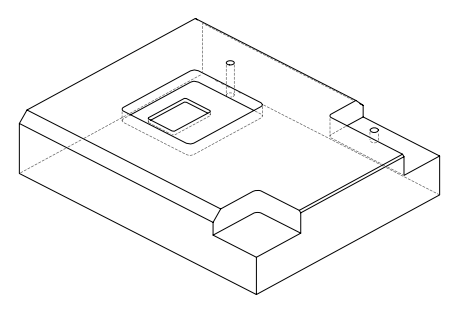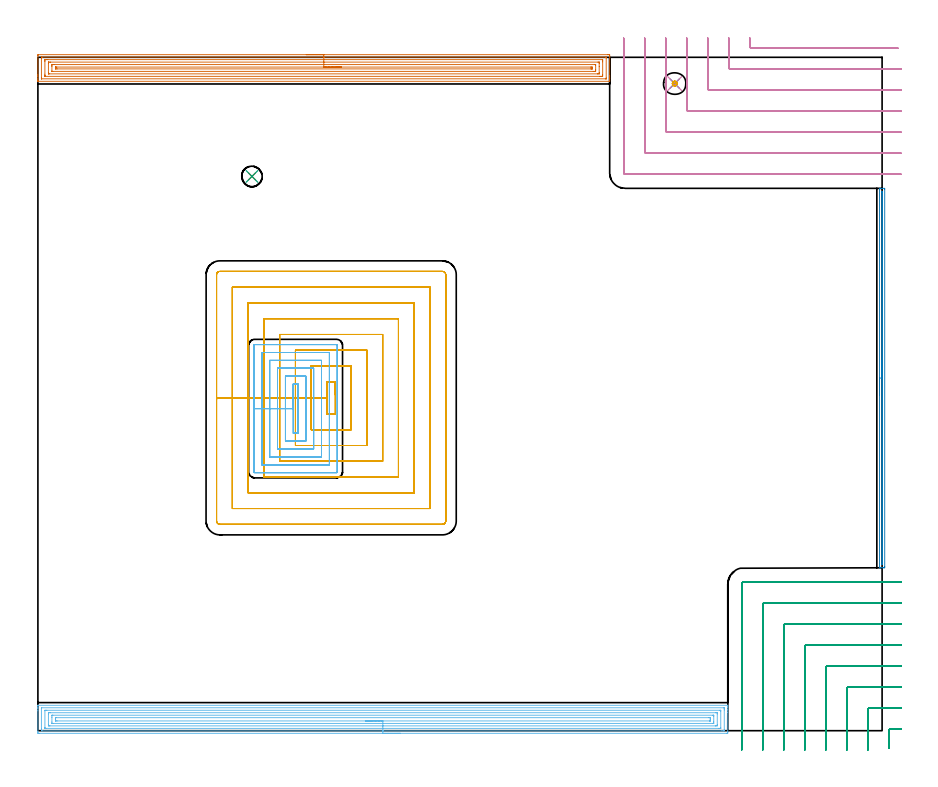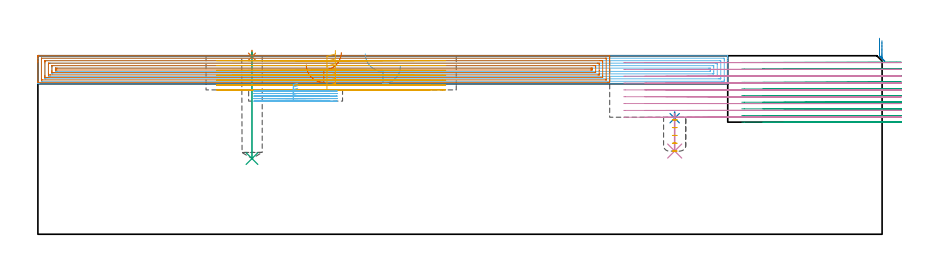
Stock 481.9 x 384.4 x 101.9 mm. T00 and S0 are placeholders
(PLAN: 12 operations, 6 tool changes, 125 min)
(1 SPOT_DRILL | STEP1POCKET | NXT0321_9005460120000 | 0.03 min | 1 mm3)
(2 SPOT_DRILL_1 | STEP1POCKET_1 | NXT0321_9005460120000 | 0.04 min | 3857 mm3)
(3 DRILL_BLIND_HOLE_INTO_CENTER | STEP1POCKET | UGT0301_227 | 0.24 min | 6024 mm3)
(4 DRILL_BLIND_HOLE_INTO_CENTER_1 | STEP1POCKET_1 | UGT0301_227 | 0.09 min | 1899 mm3)
(5 MILL_ROUGH_BLIND_HOLE_CONTOUR | STEP1POCKET_1 | UGT0201_089 | Spiral | 0.27 min | 816 mm3)
(6 AREA_MILL | FG_CHAMFER_SURFACE | UGT0205_001 | 19.19 min | 51351 mm3)
(7 AREA_MILL_1 | FG_CHAMFER_SURFACE_1 | UGT0205_001 | 15.9 min | 38542 mm3)
(8 AREA_MILL_2 | FG_CHAMFER_SURFACE_2 | UGT0205_001 | 3.6 min | 990 mm3)
(9 MILL_CORNER_NOTCH_RECTANGULAR | CORNER_NOTCH_RECTANGULAR | NXT0201_012 | Follow Part, ap 4, ae 75% | 18.47 min | 308905 mm3)
(10 MILL_CORNER_NOTCH_RECTANGULAR_1 | CORNER_NOTCH_RECTANGULAR_1 | NXT0201_012 | Follow Part, ap 4, ae 75% | 22.57 min | 402646 mm3)
(11 MILL_RECTANGULAR_POCKET | POCKET_RECTANGULAR_STRAIGHT | NXT0201_011 | Follow Part, ap 3, ae 75% | 34.94 min | 434546 mm3)
(12 MILL_RECTANGULAR_POCKET_1 | POCKET_RECTANGULAR_STRAIGHT_1 | UGT0201_014 | Follow Part, ap 1.5, ae 75% | 9.67 min | 27094 mm3)
(TOOL NXT0321_9005460120000 | NC Spot Drill, 142deg, 12mm, Carbide, Uncoated | D12 PA142 FL30 Z2)
(TOOL UGT0301_227 | Twist Drill 11.7 mm | D11.7 PA118 FL90 Z2)
(TOOL UGT0201_089 | End mill 10 mm | D10 R3 FL22 Z4)
(TOOL UGT0205_001 | Chamfer Mill 20 x 3 x 45 deg. | D20 FL50 Z2)
(TOOL NXT0201_012 | ENDMILL 16mm [2P460-1600-NA 1630] | D16 FL38 Z6)
(TOOL NXT0201_011 | ENDMILL 12mm [2P460-1200-NA 1630] | D12 FL38 Z6)
(TOOL UGT0201_014 | End mill 6 mm | D6 FL24 Z4)
(OP 1 SPOT_DRILL)
G17 G21 G94 G90
T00 M6
G54
G17 G0 G90 X122.2 Y316.4 S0 M3
G43 Z111.9 H0
G94 G81 G98 Z101.388 F250. R104.9
G80
M5
M2
(OP 2 SPOT_DRILL_1)
G17 G21 G94 G90
T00 M6
G54
G17 G0 G90 X363.5 Y369.4 S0 M3
G43 Z111.9 H0
G94 G81 G98 Z66.253 F250. R69.8
G80
M5
M2
(OP 3 DRILL_BLIND_HOLE_INTO_CENTER)
G17 G21 G94 G90
T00 M6
G54
G17 G0 G90 X122.2 Y316.4 S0 M3
G43 Z111.9 H0
G94 G81 G98 Z43.2 F250. R103.9
G80
M5
M2
(OP 4 DRILL_BLIND_HOLE_INTO_CENTER_1)
G17 G21 G94 G90
T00 M6
G54
G17 G0 G90 X363.5 Y369.4 S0 M3
G43 Z111.9 H0
G94 G81 G98 Z47.5 F250. R68.8
G80
M5
M2
(OP 5 MILL_ROUGH_BLIND_HOLE_CONTOUR)
G17 G21 G94 G90
T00 M6
G54
G17 G0 G90 X363.5 Y369.4 S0 M3
G43 Z111.9 H0
Z65.34
G94 G3 X364.133 Y370.117 R0.638 F250.
X363.331 Y370.739 R0.717
X362.161 Y369.231 R1.35
X363.331 Y370.739 R-1.35
X362.746 Y369.985 R0.675
X363.5 Y369.4 R0.675
G0 Z60.88
G3 X364.133 Y370.117 R0.638
X363.331 Y370.739 R0.717
X362.161 Y369.231 R1.35
X363.331 Y370.739 R-1.35
X362.746 Y369.985 R0.675
X363.5 Y369.4 R0.675
G0 Z56.42
G3 X364.133 Y370.117 R0.638
X363.331 Y370.739 R0.717
X362.161 Y369.231 R1.35
X363.331 Y370.739 R-1.35
X362.746 Y369.985 R0.675
X363.5 Y369.4 R0.675
G0 Z51.96
G3 X364.133 Y370.117 R0.638
X363.331 Y370.739 R0.717
X362.161 Y369.231 R1.35
X363.331 Y370.739 R-1.35
X362.746 Y369.985 R0.675
X363.5 Y369.4 R0.675
G0 Z47.5
G3 X364.133 Y370.117 R0.638
X363.331 Y370.739 R0.717
X362.161 Y369.231 R1.35
X363.331 Y370.739 R-1.35
X362.746 Y369.985 R0.675
X363.5 Y369.4 R0.675
G0 Z111.9
M5
M2
(OP 6 AREA_MILL)
G17 G21 G94 G90
T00 M6
G54
G17 G0 G90 X206.9 Y-1.5 S1061 M3
G43 Z111.9 H0
Z95.9
G94 G1 X206.862 Z95.028 F250.
X206.748 Z94.164
X206.559 Z93.312
X206.297 Z92.48
X205.963 Z91.674
X205.56 Z90.9
X205.092 Z90.164
X204.56 Z89.472
X203.971 Z88.829
X203.328 Z88.24
X202.636 Z87.709
X201.9 Z87.24
X201.126 Z86.837
X200.32 Z86.503
X199.488 Z86.241
X198.637 Z86.052
X197.772 Z85.938
X196.9 Z85.9
X0.63
X0.142 Y-1.495 Z85.903
X0.009 Y-1.492 Z85.906
X0.005 Y-1.014 Z86.384
X0. Y-0.392 Z87.006
X0.005 Y11.362 Z98.756
X0.006 Y12.78 Z100.177
Y13.13 Z100.525
X0.007 Y14.117 Z101.517
X0.017 Y14.444 Z101.837
X0.035 Y14.485 Z101.878
X0.047 Y14.504 Z101.896
X0.178 Y14.5 Z101.9
X393.622
X393.79 Y14.504 Z101.895
X393.792 Y14.483 Z101.874
X393.8 Y14.103 Z101.503
Y13.851 Z101.251
Y13.13 Z100.525
Y11.885 Z99.282
Y10.478 Z97.873
Y-0.752 Z86.646
X393.797 Y-1.014 Z86.384
X393.791 Y-1.492 Z85.906
X393.658 Y-1.495 Z85.903
X393.171 Y-1.5 Z85.9
X196.9
Y-0.086 Z87.314
X2.373 Y-0.085 Z87.315
X2.022 Y-0.079 Z87.321
X2.011 Y0.035 Z87.435
X2.004 Y0.28 Z87.68
X2.002 Y0.754 Z88.154
X2.001 Y1.166 Z88.566
X2.007 Y12.652 Z100.052
X2.014 Y13.06 Z100.46
X2.016 Y13.08 Z100.48
X2.021 Y13.082 Z100.482
X2.046 Y13.084 Z100.484
X2.099 Y13.085 Z100.485
X2.205 Y13.086 Z100.486
X391.427 Y13.085 Z100.485
X391.778 Y13.079 Z100.479
X391.79 Y12.965 Z100.365
X391.797 Y12.719 Z100.119
X391.799 Y12.246 Z99.646
X391.8 Y11.833 Z99.233
X391.799 Y0.754 Z88.154
X391.797 Y0.344 Z87.744
X391.79 Y-0.065 Z87.335
X391.382 Y-0.083 Z87.317
X391.337 Y-0.084 Z87.316
X390.488 Y-0.086 Z87.314
X196.9
Y1.329 Z88.729
X4.519
X4.206 Y1.33 Z88.73
X4.102 Y1.332 Z88.732
X4.027 Y1.335 Z88.735
X4.011 Y1.436 Z88.836
X4.006 Y1.638 Z89.038
X4.002 Y1.84 Z89.24
X4.006 Y11.362 Z98.762
X4.008 Y11.558 Z98.958
X4.014 Y11.626 Z99.026
X4.02 Y11.665 Z99.065
X4.05 Y11.666 Z99.066
X4.206 Y11.669 Z99.069
X4.787 Y11.671 Z99.071
X5.1
X389.281
X389.594 Y11.669 Z99.069
X389.698 Y11.668 Z99.068
X389.773 Y11.665 Z99.065
X389.79 Y11.565 Z98.965
X389.795 Y11.362 Z98.762
X389.799 Y11.159 Z98.559
Y1.638 Z89.038
X389.797 Y1.438 Z88.838
X389.79 Y1.368 Z88.768
X389.781 Y1.335 Z88.735
X389.75 Y1.334 Z88.734
X389.594 Y1.331 Z88.731
X389.013 Y1.329 Z88.729
X388.7
X196.9
Y2.743 Z90.143
X6.889
X6.664 Y2.744 Z90.144
X6.131 Y2.75 Z90.15
X6.012 Y2.757 Z90.157
X6.008 Y2.967 Z90.367
X6.002 Y3.399 Z90.799
X6.004 Y9.584 Z96.984
X6.01 Y10.031 Z97.431
X6.015 Y10.243 Z97.643
X6.225 Y10.25 Z97.65
X6.889 Y10.256 Z97.656
X7.112 Y10.257 Z97.657
X386.911
X387.136 Y10.256 Z97.656
X387.669 Y10.25 Z97.65
X387.79 Y10.245 Z97.645
X387.794 Y10.034 Z97.434
X387.8 Y9.599 Z96.999
Y3.412 Z90.812
X387.794 Y2.967 Z90.367
X387.79 Y2.754 Z90.154
X387.576 Y2.749 Z90.149
X386.911 Y2.744 Z90.144
X386.688 Y2.743 Z90.143
X196.9
Y4.157 Z91.557
X8.542
X8.273 Y4.16 Z91.56
X8.094 Y4.164 Z91.564
X8.011 Y4.173 Z91.573
X8.009 Y4.195 Z91.595
X8.006 Y4.29 Z91.69
X8.003 Y4.957 Z92.357
X8.004 Y7.608 Z95.008
Y8.491 Z95.891
X8.007 Y8.71 Z96.11
X8.01 Y8.793 Z96.193
X8.013 Y8.828 Z96.228
X8.139 Y8.836 Z96.236
X8.408 Y8.841 Z96.241
X8.543 Y8.843 Z96.243
X385.258
X385.527 Y8.84 Z96.24
X385.706 Y8.836 Z96.236
X385.791 Y8.828 Z96.228
X385.793 Y8.805 Z96.205
X385.796 Y8.71 Z96.11
X385.8 Y8.041 Z95.441
Y5.389 Z92.789
Y4.505 Z91.905
X385.797 Y4.29 Z91.69
X385.794 Y4.207 Z91.607
X385.791 Y4.171 Z91.571
X385.662 Y4.164 Z91.564
X385.392 Y4.159 Z91.559
X385.257 Y4.157 Z91.557
X196.9
Y5.571 Z92.971
X10.958
X10.465 Y5.573 Z92.973
X10.058 Y5.577 Z92.977
X10.013 Y5.58 Z92.98
X10.007 Y5.627 Z93.027
X10.004 Y6.058 Z93.458
X10.003 Y6.515 Z93.915
X10.005 Y6.942 Z94.342
X10.009 Y7.393 Z94.793
X10.014 Y7.422 Z94.822
X10.036 Y7.424 Z94.824
X10.096 Y7.427 Z94.827
X10.219 Y7.428 Z94.828
X10.465 Y7.429 Z94.829
X382.842
X383.335 Y7.427 Z94.827
X383.742 Y7.423 Z94.823
X383.79 Y7.42 Z94.82
X383.796 Y7.37 Z94.77
X383.799 Y6.942 Z94.342
X383.8 Y6.482 Z93.882
X383.798 Y6.058 Z93.458
X383.793 Y5.605 Z93.005
X383.787 Y5.578 Z92.978
X383.765 Y5.576 Z92.976
X383.704 Y5.573 Z92.973
X383.581 Y5.572 Z92.972
X383.335 Y5.571 Z92.971
X196.9
X196.028 Z93.009
X195.164 Z93.123
X194.312 Z93.312
X193.48 Z93.574
X192.674 Z93.908
X191.9 Z94.311
X191.164 Z94.78
X190.472 Z95.311
X189.829 Z95.9
X189.24 Z96.543
X188.708 Z97.235
X188.24 Z97.971
X187.837 Z98.745
X187.503 Z99.551
X187.241 Z100.383
X187.052 Z101.235
X186.938 Z102.1
X186.9 Z102.971
G0 Z111.9
M5
M2
(OP 7 AREA_MILL_1)
G17 G21 G94 G90
T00 M6
G54
G17 G0 G90 X153.2 Y385.9 S1061 M3
G43 Z111.9 H0
Z96.7
G94 G1 X153.238 Z95.828 F250.
X153.352 Z94.964
X153.541 Z94.112
X153.803 Z93.28
X154.137 Z92.474
X154.54 Z91.7
X155.009 Z90.964
X155.54 Z90.272
X156.129 Z89.629
X156.772 Z89.04
X157.464 Z88.508
X158.2 Z88.04
X158.974 Z87.637
X159.78 Z87.303
X160.612 Z87.041
X161.464 Z86.852
X162.328 Z86.738
X163.2 Z86.7
X325.265
X325.783 Y385.899 Z86.701
X326.295 Y385.895 Z86.703
X326.391 Y385.892 Z86.706
X326.396 Y385.387 Z87.211
X326.4 Y384.775 Z87.823
Y373.871 Z98.724
Y373.324 Z99.273
Y372.985 Z99.611
Y372.438 Z100.159
Y372.099 Z100.496
Y371.422 Z101.178
Y371.092 Z101.507
Y370.727 Z101.864
X326.391 Y370.703 Z101.888
X326.229 Y370.7 Z101.9
X0.171
X0.009 Y370.703 Z101.888
X0. Y370.727 Z101.864
Y371.093 Z101.507
Y371.421 Z101.178
Y372.099 Z100.496
Y373.324 Z99.273
Y373.871 Z98.724
Y374.483 Z98.112
Y385.387 Z87.211
X0.002 Y385.663 Z86.935
X0.01 Y385.892 Z86.706
X0.241 Y385.899 Z86.699
X163.2 Y385.9 Z86.7
Y384.486 Z88.114
X324.218 Y384.485 Z88.115
X324.322 Y384.484 Z88.116
X324.372 Y384.481 Z88.119
X324.39 Y384.479 Z88.121
X324.392 Y384.463 Z88.137
X324.396 Y384.352 Z88.248
X324.4 Y384.101 Z88.499
X324.399 Y372.585 Z100.015
X324.394 Y372.184 Z100.416
X324.39 Y372.132 Z100.469
X324.386 Y372.12 Z100.48
X324.379 Y372.119 Z100.481
X324.325 Y372.116 Z100.484
X324.215 Y372.115 Z100.485
X323.996 Y372.114 Z100.486
X2.182 Y372.115 Z100.485
X2.078 Y372.116 Z100.484
X2.028 Y372.119 Z100.481
X2.011 Y372.121 Z100.479
X2.008 Y372.137 Z100.463
X2.004 Y372.248 Z100.352
X2.001 Y372.499 Z100.101
Y384.015 Z88.585
X2.006 Y384.416 Z88.184
X2.01 Y384.469 Z88.131
X2.014 Y384.48 Z88.12
X2.021 Y384.482 Z88.118
X2.075 Y384.484 Z88.116
X2.185 Y384.485 Z88.115
X2.404 Y384.486 Z88.114
X163.2
Y383.072 Z89.528
X322.209 Y383.071 Z89.529
X322.324 Y383.07 Z89.53
X322.365 Y383.067 Z89.533
X322.382 Y383.066 Z89.534
X322.39 Y383.043 Z89.557
X322.395 Y382.918 Z89.682
X322.398 Y382.729 Z89.871
X322.4 Y382.54 Z90.06
Y381.843 Z90.757
Y374.568 Z98.032
X322.395 Y373.871 Z98.729
X322.391 Y373.691 Z98.909
X322.373 Y373.535 Z99.065
X322.209 Y373.534 Z99.066
X321.66 Y373.53 Z99.07
X321.316 Y373.529 Z99.071
X320.768
X4.191
X4.076 Y373.531 Z99.069
X4.035 Y373.533 Z99.067
X4.018 Y373.535 Z99.065
X4.01 Y373.557 Z99.043
X4.005 Y373.682 Z98.918
X4.002 Y373.871 Z98.729
X4. Y374.06 Z98.54
Y374.757 Z97.843
Y382.032 Z90.568
X4.005 Y382.729 Z89.871
X4.009 Y382.909 Z89.691
X4.027 Y383.065 Z89.535
X4.191 Y383.067 Z89.534
X4.74 Y383.07 Z89.53
X5.084 Y383.071 Z89.529
X5.632 Y383.072 Z89.528
X163.2
Y381.657 Z90.943
X319.717
X320.293 Y381.654 Z90.946
X320.355 Y381.652 Z90.948
X320.39 Y381.649 Z90.951
X320.392 Y381.603 Z90.997
X320.396 Y381.395 Z91.205
X320.4 Y380.98 Z91.62
Y379.208 Z93.392
Y375.642 Z96.958
X320.395 Y375.211 Z97.389
X320.39 Y374.995 Z97.605
X320.388 Y374.949 Z97.651
X320.335 Y374.947 Z97.653
X320.233 Y374.945 Z97.655
X319.529 Y374.943 Z97.657
X319.342
X6.683
X6.107 Y374.946 Z97.654
X6.045 Y374.948 Z97.652
X6.01 Y374.951 Z97.649
X6.008 Y374.997 Z97.603
X6.004 Y375.205 Z97.395
X6. Y375.62 Z96.98
Y380.958 Z91.642
X6.005 Y381.389 Z91.211
X6.01 Y381.605 Z90.995
X6.012 Y381.651 Z90.949
X6.065 Y381.653 Z90.947
X6.167 Y381.655 Z90.945
X6.871 Y381.657 Z90.943
X7.058
X163.2
Y380.243 Z92.357
X317.916 Y380.242 Z92.358
X318.261 Y380.239 Z92.361
X318.359 Y380.236 Z92.364
X318.391 Y380.232 Z92.368
X318.393 Y380.221 Z92.379
X318.397 Y380.165 Z92.435
X318.399 Y380.072 Z92.528
X318.4 Y377.414 Z95.186
X318.399 Y376.764 Z95.836
X318.394 Y376.528 Z96.072
X318.39 Y376.372 Z96.228
X318.088 Y376.363 Z96.237
X317.914 Y376.359 Z96.241
X317.743 Y376.358 Z96.242
X317.022 Y376.357 Z96.243
X8.484 Y376.358 Z96.242
X8.139 Y376.361 Z96.239
X8.041 Y376.364 Z96.236
X8.009 Y376.368 Z96.232
X8.007 Y376.379 Z96.221
X8.003 Y376.435 Z96.165
X8.001 Y376.528 Z96.072
X8. Y379.186 Z93.414
X8.001 Y379.836 Z92.764
X8.006 Y380.072 Z92.528
X8.01 Y380.228 Z92.372
X8.312 Y380.237 Z92.363
X8.486 Y380.241 Z92.359
X8.657 Y380.242 Z92.358
X9.378 Y380.243 Z92.357
X163.2
Y378.829 Z93.771
X315.423 Y378.828 Z93.772
X315.956 Y378.825 Z93.775
X316.323 Y378.822 Z93.778
X316.39 Y378.815 Z93.785
X316.396 Y378.75 Z93.85
X316.398 Y378.3 Z94.3
X316.396 Y377.864 Z94.736
X316.39 Y377.798 Z94.802
X316.382 Y377.778 Z94.822
X316.355 Y377.776 Z94.824
X316.223 Y377.774 Z94.826
X315.956 Y377.772 Z94.828
X315.596 Y377.771 Z94.829
X10.977 Y377.772 Z94.828
X10.444 Y377.775 Z94.825
X10.077 Y377.778 Z94.822
X10.01 Y377.785 Z94.815
X10.004 Y377.85 Z94.75
X10.002 Y378.3 Z94.3
X10.004 Y378.736 Z93.864
X10.01 Y378.802 Z93.798
X10.018 Y378.822 Z93.778
X10.045 Y378.824 Z93.776
X10.177 Y378.827 Z93.773
X10.444 Y378.828 Z93.772
X10.804 Y378.829 Z93.771
X163.2
X164.072 Z93.809
X164.937 Z93.923
X165.788 Z94.112
X166.62 Z94.374
X167.426 Z94.708
X168.2 Z95.111
X168.936 Z95.58
X169.628 Z96.111
X170.271 Z96.7
X170.86 Z97.343
X171.392 Z98.035
X171.86 Z98.771
X172.263 Z99.545
X172.597 Z100.351
X172.859 Z101.183
X173.048 Z102.035
X173.162 Z102.9
X173.2 Z103.771
G0 Z111.9
M5
M2
(OP 8 AREA_MILL_2)
G17 G21 G94 G90
T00 M6
G54
G17 G0 G90 X480.4 Y191.3 S1061 M3
G43 Z111.9 H0
G94 G1 Y191.338 Z111.028 F250.
Y191.452 Z110.163
Y191.641 Z109.312
Y191.903 Z108.48
Y192.237 Z107.674
Y192.64 Z106.9
Y193.108 Z106.164
Y193.64 Z105.472
Y194.229 Z104.829
Y194.872 Z104.239
Y195.564 Z103.708
Y196.3 Z103.24
Y197.074 Z102.837
Y197.88 Z102.503
Y198.712 Z102.241
Y199.563 Z102.052
Y200.428 Z101.938
Y201.3 Z101.9
Y309.425
X480.403 Y309.59 Z101.888
X480.461 Y309.593 Z101.831
X480.875 Y309.6 Z101.425
X481.202 Z101.097
X481.9 Z100.395
X483.141 Z99.156
X483.391 Y309.598 Z98.905
X483.4 Y309.121 Z98.9
Y93.621
X483.399 Y93.478 Z98.901
X483.391 Y93.002 Z98.905
X483.141 Y93. Z99.156
X482.793 Z99.504
X482.249 Z100.047
X481.9 Z100.395
X481.202 Z101.097
X480.875 Z101.425
X480.463 Z101.828
X480.403 Y93.01 Z101.888
X480.4 Y93.175 Z101.9
Y201.3
X481.814 Z100.486
X481.815 Y307.277 Z100.485
X481.816 Y307.363 Z100.484
X481.821 Y307.534 Z100.479
X481.829 Y307.591 Z100.471
X481.85 Y307.594 Z100.45
X481.9 Y307.597 Z100.4
X481.958 Z100.342
X481.974 Y307.595 Z100.326
X481.978 Y307.592 Z100.322
X481.98 Y307.562 Z100.32
X481.984 Y307.449 Z100.316
X481.985 Y307.277 Z100.315
X481.986 Y307.191 Z100.314
X481.985 Y95.323 Z100.315
X481.984 Y95.237 Z100.316
X481.979 Y95.066 Z100.321
X481.971 Y95.009 Z100.329
X481.95 Y95.006 Z100.35
X481.9 Y95.003 Z100.4
X481.842 Z100.458
X481.826 Y95.005 Z100.474
X481.822 Y95.008 Z100.478
X481.82 Y95.037 Z100.48
X481.816 Y95.151 Z100.484
X481.814 Y95.494 Z100.486
Y201.3
Y202.172 Z100.524
Y203.036 Z100.638
Y203.888 Z100.826
Y204.72 Z101.089
Y205.526 Z101.423
Y206.3 Z101.825
Y207.036 Z102.294
Y207.728 Z102.825
Y208.371 Z103.415
Y208.96 Z104.058
Y209.491 Z104.75
Y209.96 Z105.486
Y210.363 Z106.26
Y210.697 Z107.066
Y210.959 Z107.898
Y211.148 Z108.749
Y211.262 Z109.614
Y211.3 Z110.486
G0 Z111.9
M5
M2
(OP 9 MILL_CORNER_NOTCH_RECTANGULAR)
G17 G21 G94 G90
T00 M6
G54
G17 G0 G90 X492.9 Y1. S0 M3
G43 Z111.9 H1
Z98.11
G94 G1 X489.9 F250.
X486.594 F500.
G3 X485.8 Y0.206 R0.8
G1 Y-6.985
Y-9.985 F250.
G0 Z111.9
X492.9 Y13.
Z98.11
G1 X489.9
X474.594 F500.
G3 X473.8 Y12.206 R0.8
G1 Y-7.746
Y-8.
X473.789 Y-11. F250.
G0 Z111.9
X492.9 Y25.
Z98.11
G1 X489.9
X462.594 F500.
G3 X461.8 Y24.206 R0.8
G1 Y-7.746
X461.799 Y-8.
X461.787 Y-11. F250.
G0 Z111.9
X492.9 Y37.
Z98.11
G1 X489.9
X450.595 F500.
G3 X449.8 Y36.205 R0.8
G1 Y-7.746
X449.799 Y-8.
X449.783 Y-11. F250.
G0 Z111.9
X492.9 Y49.
Z98.11
G1 X489.9
X438.595 F500.
G3 X437.8 Y48.205 R0.8
G1 Y-7.746
X437.799 Y-8.
X437.778 Y-11. F250.
G0 Z111.9
X492.9 Y61.
Z98.11
G1 X489.9
X426.595 F500.
G3 X425.8 Y60.205 R0.8
G1 Y-7.746
G2 X425.799 Y-8. R24.
G1 X425.767 Y-11. F250.
G0 Z111.9
X492.9 Y73.
Z98.11
G1 X489.9
X414.595 F500.
G3 X413.8 Y72.205 R0.8
G1 Y-7.746
G2 X413.797 Y-8. R12.
G1 X413.734 Y-10.999 F250.
G0 Z111.9
X492.9 Y85.
Z98.11
G1 X489.9
X403.2 F500.
G3 X401.8 Y83.6 R1.4
G1 Y-7.746
Y-10.746 F250.
G0 Z111.9
X492.9 Y1.
Z94.32
G1 X489.9
X486.594 F500.
G3 X485.8 Y0.206 R0.8
G1 Y-6.985
Y-9.985 F250.
G0 Z111.9
X492.9 Y13.
Z94.32
G1 X489.9
X474.594 F500.
G3 X473.8 Y12.206 R0.8
G1 Y-7.788
Y-8.
X473.791 Y-11. F250.
G0 Z111.9
X492.9 Y25.
Z94.32
G1 X489.9
X462.594 F500.
G3 X461.8 Y24.206 R0.8
G1 Y-7.788
Y-8.
X461.789 Y-11. F250.
G0 Z111.9
X492.9 Y37.
Z94.32
G1 X489.9
X450.595 F500.
G3 X449.8 Y36.205 R0.8
G1 Y-7.788
Y-8.
X449.786 Y-11. F250.
G0 Z111.9
X492.9 Y49.
Z94.32
G1 X489.9
X438.595 F500.
G3 X437.8 Y48.205 R0.8
G1 Y-7.788
X437.799 Y-8.
X437.782 Y-11. F250.
G0 Z111.9
X492.9 Y61.
Z94.32
G1 X489.9
X426.595 F500.
G3 X425.8 Y60.205 R0.8
G1 Y-7.788
X425.799 Y-8.
X425.773 Y-11. F250.
G0 Z111.9
X492.9 Y73.
Z94.32
G1 X489.9
X414.595 F500.
G3 X413.8 Y72.205 R0.8
G1 Y-7.788
G2 X413.798 Y-8. R12.
G1 X413.745 Y-11. F250.
G0 Z111.9
X492.9 Y85.
Z94.32
G1 X489.9
X403.2 F500.
G3 X401.8 Y83.6 R1.4
G1 Y-7.788
Y-10.788 F250.
G0 Z111.9
X492.9 Y1.
Z90.53
G1 X489.9
X486.594 F500.
G3 X485.8 Y0.206 R0.8
G1 Y-6.985
Y-9.985 F250.
G0 Z111.9
X492.9 Y13.
Z90.53
G1 X489.9
X474.594 F500.
G3 X473.8 Y12.206 R0.8
G1 Y-8.
Y-11. F250.
G0 Z111.9
X492.9 Y25.
Z90.53
G1 X489.9
X462.594 F500.
G3 X461.8 Y24.206 R0.8
G1 Y-8.
Y-11. F250.
G0 Z111.9
X492.9 Y37.
Z90.53
G1 X489.9
X450.595 F500.
G3 X449.8 Y36.205 R0.8
G1 Y-8.
Y-11. F250.
G0 Z111.9
X492.9 Y49.
Z90.53
G1 X489.9
X438.595 F500.
G3 X437.8 Y48.205 R0.8
G1 Y-8.
Y-11. F250.
G0 Z111.9
X492.9 Y61.
Z90.53
G1 X489.9
X426.595 F500.
G3 X425.8 Y60.205 R0.8
G1 Y-8.
Y-11. F250.
G0 Z111.9
X492.9 Y73.
Z90.53
G1 X489.9
X414.595 F500.
G3 X413.8 Y72.205 R0.8
G1 Y-8.
Y-11. F250.
G0 Z111.9
X492.9 Y85.
Z90.53
G1 X489.9
X403.2 F500.
G3 X401.8 Y83.6 R1.4
G1 Y-8.
Y-11. F250.
G0 Z111.9
X492.9 Y1.
Z86.74
G1 X489.9
X486.594 F500.
G3 X485.8 Y0.206 R0.8
G1 Y-6.985
Y-9.985 F250.
G0 Z111.9
X492.9 Y13.
Z86.74
G1 X489.9
X474.594 F500.
G3 X473.8 Y12.206 R0.8
G1 Y-8.
Y-11. F250.
G0 Z111.9
X492.9 Y25.
Z86.74
G1 X489.9
X462.594 F500.
G3 X461.8 Y24.206 R0.8
G1 Y-8.
Y-11. F250.
G0 Z111.9
X492.9 Y37.
Z86.74
G1 X489.9
X450.595 F500.
G3 X449.8 Y36.205 R0.8
G1 Y-8.
Y-11. F250.
G0 Z111.9
X492.9 Y49.
Z86.74
G1 X489.9
X438.595 F500.
G3 X437.8 Y48.205 R0.8
G1 Y-8.
Y-11. F250.
G0 Z111.9
X492.9 Y61.
Z86.74
G1 X489.9
X426.595 F500.
G3 X425.8 Y60.205 R0.8
G1 Y-8.
Y-11. F250.
G0 Z111.9
X492.9 Y73.
Z86.74
G1 X489.9
X414.595 F500.
G3 X413.8 Y72.205 R0.8
G1 Y-8.
Y-11. F250.
G0 Z111.9
X492.9 Y85.
Z86.74
G1 X489.9
X403.2 F500.
G3 X401.8 Y83.6 R1.4
G1 Y-8.
Y-11. F250.
G0 Z111.9
X492.9 Y1.
Z82.95
G1 X489.9
X486.594 F500.
G3 X485.8 Y0.206 R0.8
G1 Y-6.985
Y-9.985 F250.
G0 Z111.9
X492.9 Y13.
Z82.95
G1 X489.9
X474.594 F500.
G3 X473.8 Y12.206 R0.8
G1 Y-8.
Y-11. F250.
G0 Z111.9
X492.9 Y25.
Z82.95
G1 X489.9
X462.594 F500.
G3 X461.8 Y24.206 R0.8
G1 Y-8.
Y-11. F250.
G0 Z111.9
X492.9 Y37.
Z82.95
G1 X489.9
X450.595 F500.
G3 X449.8 Y36.205 R0.8
G1 Y-8.
Y-11. F250.
G0 Z111.9
X492.9 Y49.
Z82.95
G1 X489.9
X438.595 F500.
G3 X437.8 Y48.205 R0.8
G1 Y-8.
Y-11. F250.
G0 Z111.9
X492.9 Y61.
Z82.95
G1 X489.9
X426.595 F500.
G3 X425.8 Y60.205 R0.8
G1 Y-8.
Y-11. F250.
G0 Z111.9
X492.9 Y73.
Z82.95
G1 X489.9
X414.595 F500.
G3 X413.8 Y72.205 R0.8
G1 Y-8.
Y-11. F250.
G0 Z111.9
X492.9 Y85.
Z82.95
G1 X489.9
X403.2 F500.
G3 X401.8 Y83.6 R1.4
G1 Y-8.
Y-11. F250.
G0 Z111.9
X492.9 Y1.
Z79.16
G1 X489.9
X486.594 F500.
G3 X485.8 Y0.206 R0.8
G1 Y-6.985
Y-9.985 F250.
G0 Z111.9
X492.9 Y13.
Z79.16
G1 X489.9
X474.594 F500.
G3 X473.8 Y12.206 R0.8
G1 Y-8.
Y-11. F250.
G0 Z111.9
X492.9 Y25.
Z79.16
G1 X489.9
X462.594 F500.
G3 X461.8 Y24.206 R0.8
G1 Y-8.
Y-11. F250.
G0 Z111.9
X492.9 Y37.
Z79.16
G1 X489.9
X450.595 F500.
G3 X449.8 Y36.205 R0.8
G1 Y-8.
Y-11. F250.
G0 Z111.9
X492.9 Y49.
Z79.16
G1 X489.9
X438.595 F500.
G3 X437.8 Y48.205 R0.8
G1 Y-8.
Y-11. F250.
G0 Z111.9
X492.9 Y61.
Z79.16
G1 X489.9
X426.595 F500.
G3 X425.8 Y60.205 R0.8
G1 Y-8.
Y-11. F250.
G0 Z111.9
X492.9 Y73.
Z79.16
G1 X489.9
X414.595 F500.
G3 X413.8 Y72.205 R0.8
G1 Y-8.
Y-11. F250.
G0 Z111.9
X492.9 Y85.
Z79.16
G1 X489.9
X403.2 F500.
G3 X401.8 Y83.6 R1.4
G1 Y-8.
Y-11. F250.
G0 Z111.9
X492.9 Y1.
Z75.37
G1 X489.9
X486.594 F500.
G3 X485.8 Y0.206 R0.8
G1 Y-6.985
Y-9.985 F250.
G0 Z111.9
X492.9 Y13.
Z75.37
G1 X489.9
X474.594 F500.
G3 X473.8 Y12.206 R0.8
G1 Y-8.
Y-11. F250.
G0 Z111.9
X492.9 Y25.
Z75.37
G1 X489.9
X462.594 F500.
G3 X461.8 Y24.206 R0.8
G1 Y-8.
Y-11. F250.
G0 Z111.9
X492.9 Y37.
Z75.37
G1 X489.9
X450.595 F500.
G3 X449.8 Y36.205 R0.8
G1 Y-8.
Y-11. F250.
G0 Z111.9
X492.9 Y49.
Z75.37
G1 X489.9
X438.595 F500.
G3 X437.8 Y48.205 R0.8
G1 Y-8.
Y-11. F250.
G0 Z111.9
X492.9 Y61.
Z75.37
G1 X489.9
X426.595 F500.
G3 X425.8 Y60.205 R0.8
G1 Y-8.
Y-11. F250.
G0 Z111.9
X492.9 Y73.
Z75.37
G1 X489.9
X414.595 F500.
G3 X413.8 Y72.205 R0.8
G1 Y-8.
Y-11. F250.
G0 Z111.9
X492.9 Y85.
Z75.37
G1 X489.9
X403.2 F500.
G3 X401.8 Y83.6 R1.4
G1 Y-8.
Y-11. F250.
G0 Z111.9
X492.9 Y1.
Z71.58
G1 X489.9
X486.594 F500.
G3 X485.8 Y0.206 R0.8
G1 Y-6.985
Y-9.985 F250.
G0 Z111.9
X492.9 Y13.
Z71.58
G1 X489.9
X474.594 F500.
G3 X473.8 Y12.206 R0.8
G1 Y-8.
Y-11. F250.
G0 Z111.9
X492.9 Y25.
Z71.58
G1 X489.9
X462.594 F500.
G3 X461.8 Y24.206 R0.8
G1 Y-8.
Y-11. F250.
G0 Z111.9
X492.9 Y37.
Z71.58
G1 X489.9
X450.595 F500.
G3 X449.8 Y36.205 R0.8
G1 Y-8.
Y-11. F250.
G0 Z111.9
X492.9 Y49.
Z71.58
G1 X489.9
X438.595 F500.
G3 X437.8 Y48.205 R0.8
G1 Y-8.
Y-11. F250.
G0 Z111.9
X492.9 Y61.
Z71.58
G1 X489.9
X426.595 F500.
G3 X425.8 Y60.205 R0.8
G1 Y-8.
Y-11. F250.
G0 Z111.9
X492.9 Y73.
Z71.58
G1 X489.9
X414.595 F500.
G3 X413.8 Y72.205 R0.8
G1 Y-8.
Y-11. F250.
G0 Z111.9
X492.9 Y85.
Z71.58
G1 X489.9
X403.2 F500.
G3 X401.8 Y83.6 R1.4
G1 Y-8.
Y-11. F250.
G0 Z111.9
X492.9 Y1.
Z67.79
G1 X489.9
X486.594 F500.
G3 X485.8 Y0.206 R0.8
G1 Y-6.985
Y-9.985 F250.
G0 Z111.9
X492.9 Y13.
Z67.79
G1 X489.9
X474.594 F500.
G3 X473.8 Y12.206 R0.8
G1 Y-8.
Y-11. F250.
G0 Z111.9
X492.9 Y25.
Z67.79
G1 X489.9
X462.594 F500.
G3 X461.8 Y24.206 R0.8
G1 Y-8.
Y-11. F250.
G0 Z111.9
X492.9 Y37.
Z67.79
G1 X489.9
X450.595 F500.
G3 X449.8 Y36.205 R0.8
G1 Y-8.
Y-11. F250.
G0 Z111.9
X492.9 Y49.
Z67.79
G1 X489.9
X438.595 F500.
G3 X437.8 Y48.205 R0.8
G1 Y-8.
Y-11. F250.
G0 Z111.9
X492.9 Y61.
Z67.79
G1 X489.9
X426.595 F500.
G3 X425.8 Y60.205 R0.8
G1 Y-8.
Y-11. F250.
G0 Z111.9
X492.9 Y73.
Z67.79
G1 X489.9
X414.595 F500.
G3 X413.8 Y72.205 R0.8
G1 Y-8.
Y-11. F250.
G0 Z111.9
X492.9 Y85.
Z67.79
G1 X489.9
X403.2 F500.
G3 X401.8 Y83.6 R1.4
G1 Y-8.
Y-11. F250.
G0 Z111.9
X492.9 Y1.
Z64.
G1 X489.9
X486.594 F500.
G3 X485.8 Y0.206 R0.8
G1 Y-6.985
Y-9.985 F250.
G0 Z111.9
X492.9 Y13.
Z64.
G1 X489.9
X474.594 F500.
G3 X473.8 Y12.206 R0.8
G1 Y-8.
Y-11. F250.
G0 Z111.9
X492.9 Y25.
Z64.
G1 X489.9
X462.594 F500.
G3 X461.8 Y24.206 R0.8
G1 Y-8.
Y-11. F250.
G0 Z111.9
X492.9 Y37.
Z64.
G1 X489.9
X450.595 F500.
G3 X449.8 Y36.205 R0.8
G1 Y-8.
Y-11. F250.
G0 Z111.9
X492.9 Y49.
Z64.
G1 X489.9
X438.595 F500.
G3 X437.8 Y48.205 R0.8
G1 Y-8.
Y-11. F250.
G0 Z111.9
X492.9 Y61.
Z64.
G1 X489.9
X426.595 F500.
G3 X425.8 Y60.205 R0.8
G1 Y-8.
Y-11. F250.
G0 Z111.9
X492.9 Y73.
Z64.
G1 X489.9
X414.595 F500.
G3 X413.8 Y72.205 R0.8
G1 Y-8.
Y-11. F250.
G0 Z111.9
X492.9 Y85.
Z64.
G1 X489.9
X403.2 F500.
G3 X401.8 Y83.6 R1.4
G1 Y-8.
Y-11. F250.
G0 Z111.9
M5
M2
(OP 10 MILL_CORNER_NOTCH_RECTANGULAR_1)
G17 G21 G94 G90
T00 M6
G54
G17 G0 G90 X406.389 Y395.4 S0 M3
G43 Z111.9 H1
Z98.
G94 G1 X406.4 Y392.4 F250.
Y392.146 F500.
Y390.393
G3 X407.193 Y389.6 R0.8
G1 X487.979
X490.979 F250.
G0 Z111.9
X394.387 Y395.4
Z98.
G1 X394.399 Y392.4
X394.4 Y392.146 F500.
Y378.394
G3 X395.194 Y377.6 R0.8
G1 X489.9
X492.9 F250.
G0 Z111.9
X382.383 Y395.4
Z98.
G1 X382.399 Y392.4
X382.4 Y392.146 F500.
Y366.394
G3 X383.194 Y365.6 R0.8
G1 X489.9
X492.9 F250.
G0 Z111.9
X370.378 Y395.4
Z98.
G1 X370.399 Y392.4
X370.4 Y392.146 F500.
Y354.395
G3 X371.195 Y353.6 R0.8
G1 X489.9
X492.9 F250.
G0 Z111.9
X358.367 Y395.4
Z98.
G1 X358.399 Y392.4
G2 X358.4 Y392.146 R24. F500.
G1 Y342.395
G3 X359.195 Y341.6 R0.8
G1 X489.9
X492.9 F250.
G0 Z111.9
X346.334 Y395.399
Z98.
G1 X346.397 Y392.4
G2 X346.4 Y392.146 R12. F500.
G1 Y330.395
G3 X347.195 Y329.6 R0.8
G1 X489.9
X492.9 F250.
G0 Z111.9
X334.4 Y395.146
Z98.
G1 Y392.146
Y318.395 F500.
G3 X335.195 Y317.6 R0.8
G1 X489.9
X492.9 F250.
G0 Z111.9
X406.398 Y395.4
Z94.1
G1 X406.4 Y392.4
Y392.36 F500.
Y390.394
G3 X407.194 Y389.6 R0.8
G1 X487.979
X490.979 F250.
G0 Z111.9
X394.398 Y395.4
Z94.1
G1 X394.4 Y392.4
Y392.36 F500.
Y378.394
G3 X395.194 Y377.6 R0.8
G1 X489.9
X492.9 F250.
G0 Z111.9
X382.397 Y395.4
Z94.1
G1 X382.4 Y392.4
Y392.36 F500.
Y366.394
G3 X383.194 Y365.6 R0.8
G1 X489.9
X492.9 F250.
G0 Z111.9
X370.397 Y395.4
Z94.1
G1 X370.4 Y392.4
Y392.36 F500.
Y354.395
G3 X371.195 Y353.6 R0.8
G1 X489.9
X492.9 F250.
G0 Z111.9
X358.395 Y395.4
Z94.1
G1 X358.4 Y392.4
Y392.36 F500.
Y342.395
G3 X359.195 Y341.6 R0.8
G1 X489.9
X492.9 F250.
G0 Z111.9
X346.39 Y395.4
Z94.1
G1 X346.4 Y392.4
Y392.36 F500.
Y330.395
G3 X347.195 Y329.6 R0.8
G1 X489.9
X492.9 F250.
G0 Z111.9
X334.4 Y395.36
Z94.1
G1 Y392.36
Y318.395 F500.
G3 X335.195 Y317.6 R0.8
G1 X489.9
X492.9 F250.
G0 Z111.9
X406.4 Y395.4
Z90.2
G1 Y392.4
Y390.394 F500.
G3 X407.194 Y389.6 R0.8
G1 X487.979
X490.979 F250.
G0 Z111.9
X394.4 Y395.4
Z90.2
G1 Y392.4
Y378.394 F500.
G3 X395.194 Y377.6 R0.8
G1 X489.9
X492.9 F250.
G0 Z111.9
X382.4 Y395.4
Z90.2
G1 Y392.4
Y366.394 F500.
G3 X383.194 Y365.6 R0.8
G1 X489.9
X492.9 F250.
G0 Z111.9
X370.4 Y395.4
Z90.2
G1 Y392.4
Y354.395 F500.
G3 X371.195 Y353.6 R0.8
G1 X489.9
X492.9 F250.
G0 Z111.9
X358.4 Y395.4
Z90.2
G1 Y392.4
Y342.395 F500.
G3 X359.195 Y341.6 R0.8
G1 X489.9
X492.9 F250.
G0 Z111.9
X346.4 Y395.4
Z90.2
G1 Y392.4
Y330.395 F500.
G3 X347.195 Y329.6 R0.8
G1 X489.9
X492.9 F250.
G0 Z111.9
X334.4 Y395.4
Z90.2
G1 Y392.4
Y318.395 F500.
G3 X335.195 Y317.6 R0.8
G1 X489.9
X492.9 F250.
G0 Z111.9
X406.4 Y395.4
Z86.3
G1 Y392.4
Y390.394 F500.
G3 X407.194 Y389.6 R0.8
G1 X487.979
X490.979 F250.
G0 Z111.9
X394.4 Y395.4
Z86.3
G1 Y392.4
Y378.394 F500.
G3 X395.194 Y377.6 R0.8
G1 X489.9
X492.9 F250.
G0 Z111.9
X382.4 Y395.4
Z86.3
G1 Y392.4
Y366.394 F500.
G3 X383.194 Y365.6 R0.8
G1 X489.9
X492.9 F250.
G0 Z111.9
X370.4 Y395.4
Z86.3
G1 Y392.4
Y354.395 F500.
G3 X371.195 Y353.6 R0.8
G1 X489.9
X492.9 F250.
G0 Z111.9
X358.4 Y395.4
Z86.3
G1 Y392.4
Y342.395 F500.
G3 X359.195 Y341.6 R0.8
G1 X489.9
X492.9 F250.
G0 Z111.9
X346.4 Y395.4
Z86.3
G1 Y392.4
Y330.395 F500.
G3 X347.195 Y329.6 R0.8
G1 X489.9
X492.9 F250.
G0 Z111.9
X334.4 Y395.4
Z86.3
G1 Y392.4
Y318.395 F500.
G3 X335.195 Y317.6 R0.8
G1 X489.9
X492.9 F250.
G0 Z111.9
X406.4 Y395.4
Z82.4
G1 Y392.4
Y390.393 F500.
G3 X407.193 Y389.6 R0.8
G1 X487.979
X490.979 F250.
G0 Z111.9
X394.4 Y395.4
Z82.4
G1 Y392.4
Y378.394 F500.
G3 X395.194 Y377.6 R0.8
G1 X489.9
X492.9 F250.
G0 Z111.9
X382.4 Y395.4
Z82.4
G1 Y392.4
Y366.394 F500.
G3 X383.194 Y365.6 R0.8
G1 X489.9
X492.9 F250.
G0 Z111.9
X370.4 Y395.4
Z82.4
G1 Y392.4
Y354.395 F500.
G3 X371.195 Y353.6 R0.8
G1 X489.9
X492.9 F250.
G0 Z111.9
X358.4 Y395.4
Z82.4
G1 Y392.4
Y342.395 F500.
G3 X359.195 Y341.6 R0.8
G1 X489.9
X492.9 F250.
G0 Z111.9
X346.4 Y395.4
Z82.4
G1 Y392.4
Y330.395 F500.
G3 X347.195 Y329.6 R0.8
G1 X489.9
X492.9 F250.
G0 Z111.9
X334.4 Y395.4
Z82.4
G1 Y392.4
Y318.395 F500.
G3 X335.195 Y317.6 R0.8
G1 X489.9
X492.9 F250.
G0 Z111.9
X406.4 Y395.4
Z78.5
G1 Y392.4
Y390.393 F500.
G3 X407.193 Y389.6 R0.8
G1 X487.979
X490.979 F250.
G0 Z111.9
X394.4 Y395.4
Z78.5
G1 Y392.4
Y378.394 F500.
G3 X395.194 Y377.6 R0.8
G1 X489.9
X492.9 F250.
G0 Z111.9
X382.4 Y395.4
Z78.5
G1 Y392.4
Y366.394 F500.
G3 X383.194 Y365.6 R0.8
G1 X489.9
X492.9 F250.
G0 Z111.9
X370.4 Y395.4
Z78.5
G1 Y392.4
Y354.395 F500.
G3 X371.195 Y353.6 R0.8
G1 X489.9
X492.9 F250.
G0 Z111.9
X358.4 Y395.4
Z78.5
G1 Y392.4
Y342.395 F500.
G3 X359.195 Y341.6 R0.8
G1 X489.9
X492.9 F250.
G0 Z111.9
X346.4 Y395.4
Z78.5
G1 Y392.4
Y330.395 F500.
G3 X347.195 Y329.6 R0.8
G1 X489.9
X492.9 F250.
G0 Z111.9
X334.4 Y395.4
Z78.5
G1 Y392.4
Y318.395 F500.
G3 X335.195 Y317.6 R0.8
G1 X489.9
X492.9 F250.
G0 Z111.9
X406.4 Y395.4
Z74.6
G1 Y392.4
Y390.393 F500.
G3 X407.193 Y389.6 R0.8
G1 X487.979
X490.979 F250.
G0 Z111.9
X394.4 Y395.4
Z74.6
G1 Y392.4
Y378.394 F500.
G3 X395.194 Y377.6 R0.8
G1 X489.9
X492.9 F250.
G0 Z111.9
X382.4 Y395.4
Z74.6
G1 Y392.4
Y366.394 F500.
G3 X383.194 Y365.6 R0.8
G1 X489.9
X492.9 F250.
G0 Z111.9
X370.4 Y395.4
Z74.6
G1 Y392.4
Y354.395 F500.
G3 X371.195 Y353.6 R0.8
G1 X489.9
X492.9 F250.
G0 Z111.9
X358.4 Y395.4
Z74.6
G1 Y392.4
Y342.395 F500.
G3 X359.195 Y341.6 R0.8
G1 X489.9
X492.9 F250.
G0 Z111.9
X346.4 Y395.4
Z74.6
G1 Y392.4
Y330.395 F500.
G3 X347.195 Y329.6 R0.8
G1 X489.9
X492.9 F250.
G0 Z111.9
X334.4 Y395.4
Z74.6
G1 Y392.4
Y318.395 F500.
G3 X335.195 Y317.6 R0.8
G1 X489.9
X492.9 F250.
G0 Z111.9
X406.4 Y395.4
Z70.7
G1 Y392.4
Y390.393 F500.
G3 X407.193 Y389.6 R0.8
G1 X487.979
X490.979 F250.
G0 Z111.9
X394.4 Y395.4
Z70.7
G1 Y392.4
Y378.394 F500.
G3 X395.194 Y377.6 R0.8
G1 X489.9
X492.9 F250.
G0 Z111.9
X382.4 Y395.4
Z70.7
G1 Y392.4
Y366.394 F500.
G3 X383.194 Y365.6 R0.8
G1 X489.9
X492.9 F250.
G0 Z111.9
X370.4 Y395.4
Z70.7
G1 Y392.4
Y354.395 F500.
G3 X371.195 Y353.6 R0.8
G1 X489.9
X492.9 F250.
G0 Z111.9
X358.4 Y395.4
Z70.7
G1 Y392.4
Y342.395 F500.
G3 X359.195 Y341.6 R0.8
G1 X489.9
X492.9 F250.
G0 Z111.9
X346.4 Y395.4
Z70.7
G1 Y392.4
Y330.395 F500.
G3 X347.195 Y329.6 R0.8
G1 X489.9
X492.9 F250.
G0 Z111.9
X334.4 Y395.4
Z70.7
G1 Y392.4
Y318.395 F500.
G3 X335.195 Y317.6 R0.8
G1 X489.9
X492.9 F250.
G0 Z111.9
X406.4 Y395.4
Z66.8
G1 Y392.4
Y390.393 F500.
G3 X407.193 Y389.6 R0.8
G1 X487.979
X490.979 F250.
G0 Z111.9
X394.4 Y395.4
Z66.8
G1 Y392.4
Y378.394 F500.
G3 X395.194 Y377.6 R0.8
G1 X489.9
X492.9 F250.
G0 Z111.9
X382.4 Y395.4
Z66.8
G1 Y392.4
Y366.394 F500.
G3 X383.194 Y365.6 R0.8
G1 X489.9
X492.9 F250.
G0 Z111.9
X370.4 Y395.4
Z66.8
G1 Y392.4
Y354.395 F500.
G3 X371.195 Y353.6 R0.8
G1 X489.9
X492.9 F250.
G0 Z111.9
X358.4 Y395.4
Z66.8
G1 Y392.4
Y342.395 F500.
G3 X359.195 Y341.6 R0.8
G1 X489.9
X492.9 F250.
G0 Z111.9
X346.4 Y395.4
Z66.8
G1 Y392.4
Y330.395 F500.
G3 X347.195 Y329.6 R0.8
G1 X489.9
X492.9 F250.
G0 Z111.9
X334.4 Y395.4
Z66.8
G1 Y392.4
Y318.395 F500.
G3 X335.195 Y317.6 R0.8
G1 X489.9
X492.9 F250.
G0 Z111.9
M5
M2
(OP 11 MILL_RECTANGULAR_POCKET)
G17 G21 G94 G90
T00 M6
G54
G17 G0 G90 X169.8 Y191.607 S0 M3
G43 Z111.9 H1
Z104.9
G94 G1 Y199.2 Z102.865 F250.
X165. Z101.579
Y190. Z99.114
Y180.8 F500.
X169.8
Y199.2
X165.
Y190.
X156.
Y171.8
X178.8
Y208.2
X156.
Y190.
X147.
Y162.8
X187.8
Y217.2
X147.
Y190.
X138.
Y153.8
X196.8
Y226.2
X138.
Y190.
X129.
Y144.8
X205.8
Y235.2
X129.
Y190.
X120.
Y135.8
X214.8
Y244.2
X120.
Y190.
X111.
Y126.8
X223.8
Y253.2
X111.
Y190.
X102.
Y119.7
G3 X103.9 Y117.8 R1.9
G1 X230.9
G3 X232.8 Y119.7 R1.9
G1 Y260.3
G3 X230.9 Y262.2 R1.9
G1 X103.9
G3 X102. Y260.3 R1.9
G1 Y190.
Y189.
G0 X169.8 Y191.607 Z102.114
G1 Y199.2 Z100.08 F250.
X165. Z98.794
Y190. Z96.328
Y180.8 F500.
X169.8
Y199.2
X165.
Y190.
X156.
Y171.8
X178.8
Y208.2
X156.
Y190.
X147.
Y162.8
X187.8
Y217.2
X147.
Y190.
X138.
Y153.8
X196.8
Y226.2
X138.
Y190.
X129.
Y144.8
X205.8
Y235.2
X129.
Y190.
X120.
Y135.8
X214.8
Y244.2
X120.
Y190.
X111.
Y126.8
X223.8
Y253.2
X111.
Y190.
X102.
Y119.7
G3 X103.9 Y117.8 R1.9
G1 X230.9
G3 X232.8 Y119.7 R1.9
G1 Y260.3
G3 X230.9 Y262.2 R1.9
G1 X103.9
G3 X102. Y260.3 R1.9
G1 Y190.
Y189.
G0 X169.8 Y191.607 Z99.328
G1 Y199.2 Z97.294 F250.
X165. Z96.008
Y190. Z93.543
Y180.8 F500.
X169.8
Y199.2
X165.
Y190.
X156.
Y171.8
X178.8
Y208.2
X156.
Y190.
X147.
Y162.8
X187.8
Y217.2
X147.
Y190.
X138.
Y153.8
X196.8
Y226.2
X138.
Y190.
X129.
Y144.8
X205.8
Y235.2
X129.
Y190.
X120.
Y135.8
X214.8
Y244.2
X120.
Y190.
X111.
Y126.8
X223.8
Y253.2
X111.
Y190.
X102.
Y119.7
G3 X103.9 Y117.8 R1.9
G1 X230.9
G3 X232.8 Y119.7 R1.9
G1 Y260.3
G3 X230.9 Y262.2 R1.9
G1 X103.9
G3 X102. Y260.3 R1.9
G1 Y190.
Y189.
G0 X169.8 Y191.607 Z96.543
G1 Y199.2 Z94.508 F250.
X165. Z93.222
Y190. Z90.757
Y180.8 F500.
X169.8
Y199.2
X165.
Y190.
X156.
Y171.8
X178.8
Y208.2
X156.
Y190.
X147.
Y162.8
X187.8
Y217.2
X147.
Y190.
X138.
Y153.8
X196.8
Y226.2
X138.
Y190.
X129.
Y144.8
X205.8
Y235.2
X129.
Y190.
X120.
Y135.8
X214.8
Y244.2
X120.
Y190.
X111.
Y126.8
X223.8
Y253.2
X111.
Y190.
X102.
Y119.7
G3 X103.9 Y117.8 R1.9
G1 X230.9
G3 X232.8 Y119.7 R1.9
G1 Y260.3
G3 X230.9 Y262.2 R1.9
G1 X103.9
G3 X102. Y260.3 R1.9
G1 Y190.
Y189.
G0 X169.8 Y191.607 Z93.757
G1 Y199.2 Z91.723 F250.
X165. Z90.437
Y190. Z87.971
Y180.8 F500.
X169.8
Y199.2
X165.
Y190.
X156.
Y171.8
X178.8
Y208.2
X156.
Y190.
X147.
Y162.8
X187.8
Y217.2
X147.
Y190.
X138.
Y153.8
X196.8
Y226.2
X138.
Y190.
X129.
Y144.8
X205.8
Y235.2
X129.
Y190.
X120.
Y135.8
X214.8
Y244.2
X120.
Y190.
X111.
Y126.8
X223.8
Y253.2
X111.
Y190.
X102.
Y119.7
G3 X103.9 Y117.8 R1.9
G1 X230.9
G3 X232.8 Y119.7 R1.9
G1 Y260.3
G3 X230.9 Y262.2 R1.9
G1 X103.9
G3 X102. Y260.3 R1.9
G1 Y190.
Y189.
G0 X169.8 Y191.607 Z90.971
G1 Y199.2 Z88.937 F250.
X165. Z87.651
Y190. Z85.186
Y180.8 F500.
X169.8
Y199.2
X165.
Y190.
X156.
Y171.8
X178.8
Y208.2
X156.
Y190.
X147.
Y162.8
X187.8
Y217.2
X147.
Y190.
X138.
Y153.8
X196.8
Y226.2
X138.
Y190.
X129.
Y144.8
X205.8
Y235.2
X129.
Y190.
X120.
Y135.8
X214.8
Y244.2
X120.
Y190.
X111.
Y126.8
X223.8
Y253.2
X111.
Y190.
X102.
Y119.7
G3 X103.9 Y117.8 R1.9
G1 X230.9
G3 X232.8 Y119.7 R1.9
G1 Y260.3
G3 X230.9 Y262.2 R1.9
G1 X103.9
G3 X102. Y260.3 R1.9
G1 Y190.
Y189.
G0 X169.8 Y191.607 Z88.186
G1 Y199.2 Z86.151 F250.
X165. Z84.865
Y190. Z82.4
Y180.8 F500.
X169.8
Y199.2
X165.
Y190.
X156.
Y171.8
X178.8
Y208.2
X156.
Y190.
X147.
Y162.8
X187.8
Y217.2
X147.
Y190.
X138.
Y153.8
X196.8
Y226.2
X138.
Y190.
X129.
Y144.8
X205.8
Y235.2
X129.
Y190.
X120.
Y135.8
X214.8
Y244.2
X120.
Y190.
X111.
Y126.8
X223.8
Y253.2
X111.
Y190.
X102.
Y119.7
G3 X103.9 Y117.8 R1.9
G1 X230.9
G3 X232.8 Y119.7 R1.9
G1 Y260.3
G3 X230.9 Y262.2 R1.9
G1 X103.9
G3 X102. Y260.3 R1.9
G1 Y190.
Y189.
G0 Z111.9
M5
M2
(OP 12 MILL_RECTANGULAR_POCKET_1)
G17 G21 G94 G90
T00 M6
G54
G17 G0 G90 X148.316 Y197.9 S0 M3
G43 Z111.9 H0
Z86.194
G94 G1 X145.8 Z85.52 F250.
Y183.85 Z81.756
Y169.8 F500.
X148.4
Y197.9
X145.8
Y183.85
X141.3
Y165.3
X152.9
Y202.4
X141.3
Y183.85
X136.8
Y160.8
X157.4
Y206.9
X136.8
Y183.85
X132.3
Y156.3
X161.9
Y211.4
X132.3
Y183.85
X127.8
Y151.8
X166.4
Y215.9
X127.8
Y183.85
X123.3
Y147.7
G3 X123.7 Y147.3 R0.4
G1 X170.5
G3 X170.9 Y147.7 R0.4
G1 Y220.
G3 X170.5 Y220.4 R0.4
G1 X123.7
G3 X123.3 Y220. R0.4
G1 Y183.85
Y182.85
G0 X148.316 Y197.9 Z84.756
G1 X145.8 Z84.081 F250.
Y183.85 Z80.317
Y169.8 F500.
X148.4
Y197.9
X145.8
Y183.85
X141.3
Y165.3
X152.9
Y202.4
X141.3
Y183.85
X136.8
Y160.8
X157.4
Y206.9
X136.8
Y183.85
X132.3
Y156.3
X161.9
Y211.4
X132.3
Y183.85
X127.8
Y151.8
X166.4
Y215.9
X127.8
Y183.85
X123.3
Y147.7
G3 X123.7 Y147.3 R0.4
G1 X170.5
G3 X170.9 Y147.7 R0.4
G1 Y220.
G3 X170.5 Y220.4 R0.4
G1 X123.7
G3 X123.3 Y220. R0.4
G1 Y183.85
Y182.85
G0 X148.316 Y197.9 Z83.317
G1 X145.8 Z82.642 F250.
Y183.85 Z78.878
Y169.8 F500.
X148.4
Y197.9
X145.8
Y183.85
X141.3
Y165.3
X152.9
Y202.4
X141.3
Y183.85
X136.8
Y160.8
X157.4
Y206.9
X136.8
Y183.85
X132.3
Y156.3
X161.9
Y211.4
X132.3
Y183.85
X127.8
Y151.8
X166.4
Y215.9
X127.8
Y183.85
X123.3
Y147.7
G3 X123.7 Y147.3 R0.4
G1 X170.5
G3 X170.9 Y147.7 R0.4
G1 Y220.
G3 X170.5 Y220.4 R0.4
G1 X123.7
G3 X123.3 Y220. R0.4
G1 Y183.85
Y182.85
G0 X148.316 Y197.9 Z81.878
G1 X145.8 Z81.204 F250.
Y183.85 Z77.439
Y169.8 F500.
X148.4
Y197.9
X145.8
Y183.85
X141.3
Y165.3
X152.9
Y202.4
X141.3
Y183.85
X136.8
Y160.8
X157.4
Y206.9
X136.8
Y183.85
X132.3
Y156.3
X161.9
Y211.4
X132.3
Y183.85
X127.8
Y151.8
X166.4
Y215.9
X127.8
Y183.85
X123.3
Y147.7
G3 X123.7 Y147.3 R0.4
G1 X170.5
G3 X170.9 Y147.7 R0.4
G1 Y220.
G3 X170.5 Y220.4 R0.4
G1 X123.7
G3 X123.3 Y220. R0.4
G1 Y183.85
Y182.85
G0 X148.316 Y197.9 Z80.439
G1 X145.8 Z79.765 F250.
Y183.85 Z76.
Y169.8 F500.
X148.4
Y197.9
X145.8
Y183.85
X141.3
Y165.3
X152.9
Y202.4
X141.3
Y183.85
X136.8
Y160.8
X157.4
Y206.9
X136.8
Y183.85
X132.3
Y156.3
X161.9
Y211.4
X132.3
Y183.85
X127.8
Y151.8
X166.4
Y215.9
X127.8
Y183.85
X123.3
Y147.7
G3 X123.7 Y147.3 R0.4
G1 X170.5
G3 X170.9 Y147.7 R0.4
G1 Y220.
G3 X170.5 Y220.4 R0.4
G1 X123.7
G3 X123.3 Y220. R0.4
G1 Y183.85
Y182.85
G0 Z111.9
M5
M2
